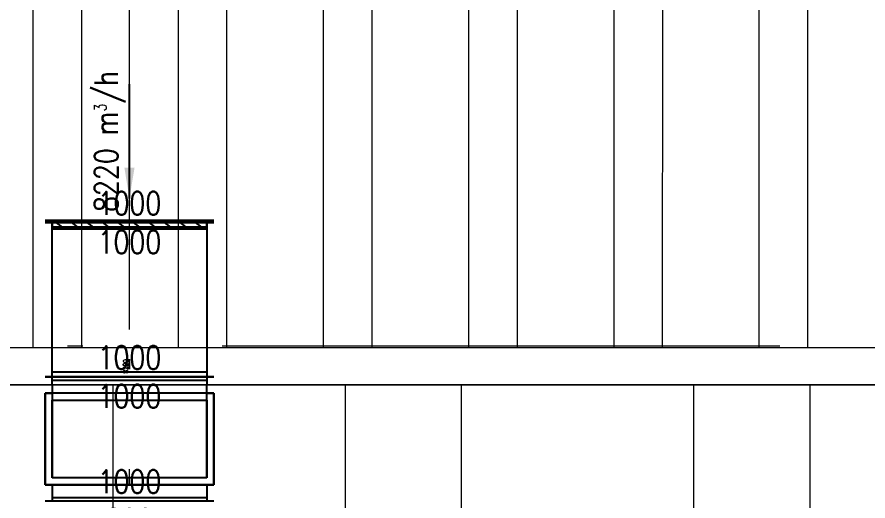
# Model space of a CAD drawing. Extents: x 6529560 to 6558080, y 5579316 to 5588131.
# Drawn here: x 6543279.13 to 6543284.63, y 5579517.22 to 5579520.34 of the extents above; entities that cross this region are included whole.
import ezdxf

# ---------------------------------------------------------------- set-up
doc = ezdxf.new("R2010")
doc.units = 0
doc.header["$MEASUREMENT"] = 0
doc.linetypes.add('ACAD_ISO10W100', pattern=[18, 12, -3, 0, -3])
doc.linetypes.add('DASHED', pattern=[0.75, 0.5, -0.25])
doc.layers.get('0').update_dxf_attribs({"color": 2, "linetype": 'CONTINUOUS', "lineweight": 5})
for name, color, linetype, lineweight in [('arch_osie', 181, 'CONTINUOUS', 5), ('arch_sciany zewnętrzne', 94, 'CONTINUOUS', 18), ('arch_zadaszenie', 76, 'CONTINUOUS', 15), ('arch_zadaszenie_raster', 76, 'CONTINUOUS', 15)]:
    doc.layers.add(name, color=color, linetype=linetype, lineweight=lineweight)
for name, color, linetype in [('FLUID-NC2 czerpnia', 7, 'CONTINUOUS'), ('FLUID-NC2 czerpnia-150-ARRGR', 7, 'CONTINUOUS'), ('FLUID-NC2 czerpnia-150-DIM', 7, 'CONTINUOUS'), ('FLUID-NC2 czerpnia-30-ARRDU', 7, 'CONTINUOUS'), ('FLUID-NC2 czerpnia-HID', 7, 'CONTINUOUS')]:
    doc.layers.add(name, color=color, linetype=linetype)
doc.styles.add('FDBES', font='simplex.shx')
doc.styles.add('simplex', font='simplex.shx', dxfattribs={"width": 0.8})
doc.dimstyles.new('FDBES', dxfattribs={"dimscale": 50, "dimtxt": 4, "dimasz": 2.5, "dimexe": 0.8, "dimexo": 2, "dimgap": 1, "dimtad": 1, "dimdsep": 46, "dimtxsty": 'FDBES', "dimcen": 2.5, "dimclrd": 4, "dimclre": 5, "dimadec": 0, "dimazin": 0, "dimtfac": 1, "dimtmove": 0, "dimatfit": 3, "dimfxl": 1, "dimarcsym": 0})

# ---------------------------------------------------------------- blocks, each defined once
blk = doc.blocks.new('*U811')
at = {"color": 160, "linetype": 'Continuous', "lineweight": -2}
for p, q in [((-4.81022034364e-05, 295, -545.0000277139223), (-4.81022016174e-05, -295, -545.0000277139223)), ((-4.41304728156e-05, 295, -500.0001638537069), (-4.81022034364e-05, 295, -545.0000277139223)), ((4.81021943415e-05, 295, 544.9999722860684), (4.41304473497e-05, 295, 499.9999256390947)), ((4.81021943415e-05, -295, 544.9999722860684), (4.81021943415e-05, 295, 544.9999722860684)), ((-4.81022016174e-05, -295, -545.0000277139223), (4.81021943415e-05, -295, 544.9999722860666))]:
    blk.add_line(p, q, dxfattribs=at)
at = {"layer": 'FLUID-NC2 czerpnia-HID', "color": 8, "linetype": 'DASHED', "lineweight": -3}
blk.add_line((4.41304528067e-05, 250.0000000000291, 499.9999722860684), (4.41304528067e-05, -250, 499.9999722860702), dxfattribs=at)
blk = doc.blocks.new('*U856')
at = {"color": 160, "linetype": 'Continuous', "lineweight": -2}
for p, q in [((-345.0000000000291, 4.81021925225e-05, -544.9999470434486), (245, 4.81021979795e-05, -544.9999470434468)), ((-345, -4.81022016174e-05, 545.0000529565441), (-345.0000000000291, 4.81021925225e-05, -544.9999470434486)), ((245, 4.81021979795e-05, -544.9999470434468), (245, 4.41304655396e-05, -500.0000483205385)), ((350, 4.41304655396e-05, -500.0000485434975), (350, 4.81022070744e-05, -545.0000525152371)), ((350, -4.41304473497e-05, 499.9999514564952), (350, 4.41304655396e-05, -500.0000485434975)), ((245, -4.81021979795e-05, 545.0000529565441), (-345, -4.81022016174e-05, 545.0000529565441)), ((245, -4.41304564447e-05, 500.0000411722576), (245, -4.81021979795e-05, 545.0000529565441)), ((350, -4.81021870655e-05, 544.9999474847518), (350, -4.41304473497e-05, 499.9999514564952))]:
    blk.add_line(p, q, dxfattribs=at)
at = {"color": 0, "linetype": 'ByBlock', "lineweight": -2}
for p, q in [((-300, -4.41304564447e-05, 500.0000044130429), (-300, 4.41304564447e-05, -499.999995586948)), ((299.9999999997381, 4.41304655396e-05, -500.0000485434993), (-300.0000000000873, 4.41304564447e-05, -499.9999955869516)), ((299.9999999999709, 4.41304655396e-05, -500.0000485434993), (349.9999999999709, 4.41304655396e-05, -500.0000485434975)), ((-299.990889722103, -4.41304564447e-05, 500.0000041212188), (199.9999999999418, -4.41304491687e-05, 499.9999604752774)), ((199.9999999999418, -4.41304491687e-05, 499.9999604752774), (300.0000000000291, -4.41304473497e-05, 499.9999517459291)), ((303.3063953995006, -4.41304473497e-05, 499.9999514564933), (300.0000000000291, -4.41304473497e-05, 499.9999514564952)), ((350, -4.41304473497e-05, 499.9999514564952), (303.3063953995006, -4.41304473497e-05, 499.9999514564933))]:
    blk.add_line(p, q, dxfattribs=at)
at = {"color": 160, "linetype": 'Continuous', "lineweight": -3}
blk.add_line((330, 4.41304655396e-05, -500.0000485434975), (330, -4.41304473497e-05, 499.999951456497), dxfattribs=at)
at = {"layer": 'FLUID-NC2 czerpnia-HID', "color": 8, "linetype": 'DASHED', "lineweight": -3}
blk.add_line((-299.990889722103, -4.41304600827e-05, 500.0000529565441), (-300.0000000000291, -4.41304600827e-05, 500.0000529565441), dxfattribs=at)
blk = doc.blocks.new('*U857')
at = {"color": 160, "linetype": 'Continuous', "lineweight": -2}
for p, q in [((-497.4999999999709, -1.819e-12, -545), (-497.4999999999709, 0, 545)), ((497.500000000029, 0, 500), (497.500000000029, -1.819e-12, -500.0000000000018)), ((497.500000000029, 0, 545), (497.500000000029, 0, 500)), ((497.500000000029, -1.819e-12, -500.0000000000018), (497.500000000029, -1.819e-12, -545))]:
    blk.add_line(p, q, dxfattribs=at)
at = {"color": 0, "linetype": 'ByBlock', "lineweight": -2}
for p, q in [((497.500000000029, 0, 500), (-497.4999999999709, 0, 500)), ((-497.4999999999709, -1.819e-12, -500.0000000000018), (497.500000000029, -1.819e-12, -500.0000000000018))]:
    blk.add_line(p, q, dxfattribs=at)
at = {"color": 160, "linetype": 'Continuous', "lineweight": -3}
for p, q in [((-467.4999999999999, -1.819e-12, -500.0000000000018), (-467.4999999999999, 0, 500)), ((467.4999999999999, -1.819e-12, -500.0000000000018), (467.4999999999999, 0, 500))]:
    blk.add_line(p, q, dxfattribs=at)
blk = doc.blocks.new('*U858')
at = {"color": 160, "linetype": 'Continuous', "lineweight": -3}
for p, q in [((245.0000000000582, 4.81021925225e-05, 544.9999558695362), (-344.9999999999709, 4.81021979795e-05, 544.9999558695362)), ((-344.9999999999709, 4.81021979795e-05, 544.9999558695362), (-344.9999999999709, -4.81021979795e-05, -545.0000441304528)), ((245.0000000000582, -4.81022034364e-05, -545.0000441304545), (245.0000000000582, 4.81021925225e-05, 544.9999558695345)), ((330.0000000000291, 4.41304528067e-05, 499.9999691086759), (330, -4.41304619017e-05, -500.0000308913167)), ((-344.9999999999709, -4.81021979795e-05, -545.0000441304545), (245.0000000000582, -4.81022034364e-05, -545.0000441304545))]:
    blk.add_line(p, q, dxfattribs=at)
at = {"color": 0, "linetype": 'ByBlock', "lineweight": -2}
for p, q in [((245.0000000000873, 4.41304528067e-05, 499.9999676538282), (300.0000000000582, 4.41304528067e-05, 499.9999691086795)), ((300.0000000000291, 4.41304528067e-05, 499.9999691086759), (350.0000000000291, 4.41304528067e-05, 499.9999691086759)), ((245.0000882605382, -4.41304600827e-05, -500.0000323461608), (300.0000000000291, -4.41304619017e-05, -500.000030891315)), ((300, -4.41304619017e-05, -500.0000308913167), (350.0000000000291, -4.41304619017e-05, -500.0000308913167))]:
    blk.add_line(p, q, dxfattribs=at)
at = {"color": 160, "linetype": 'Continuous', "lineweight": -2}
for p, q in [((350.0000000000582, 4.41304528067e-05, 499.9999691086759), (350.0000000000582, 4.81021925225e-05, 544.9999651369307)), ((350.0000000000582, -4.41304619017e-05, -500.0000308913167), (350.0000000000582, 4.41304528067e-05, 499.9999691086759)), ((350.0000000000582, -4.81022034364e-05, -545.0000348630583), (350.0000000000582, -4.41304619017e-05, -500.0000308913167))]:
    blk.add_line(p, q, dxfattribs=at)
blk = doc.blocks.new('*U859')
at = {"color": 0, "linetype": 'ByBlock', "lineweight": -2}
for p, q in [((-15, 0, 545), (-15, -1.819e-12, -545)), ((2.91038e-11, 0, 500), (2.91038e-11, -1.819e-12, -500.0000000000018)), ((2.91038e-11, 0, 545), (2.91038e-11, 0, 500)), ((2.91038e-11, 0, 500), (40.0000000000291, 0, 500)), ((40.0000000000291, 0, 500), (40.0000000000291, -1.819e-12, -500.0000000000018)), ((2.91038e-11, -1.819e-12, -500.0000000000018), (2.91038e-11, -1.819e-12, -545)), ((40.0000000000291, -1.819e-12, -500.0000000000018), (2.91038e-11, -1.819e-12, -500.0000000000018))]:
    blk.add_line(p, q, dxfattribs=at)
at = {"color": 160, "linetype": 'Continuous', "lineweight": -3}
for p, q in [((2.91038e-11, 0, -225.0000000000018), (40.0000000000291, 0, -280.0000000000018)), ((2.91038e-11, 0, -125), (40.0000000000291, 0, -180)), ((2.91038e-11, 0, -25), (40.0000000000291, 0, -80)), ((2.91038e-11, 0, 75), (40.0000000000291, 0, 19.99999999999818)), ((2.91038e-11, 0, 175), (40.0000000000291, 0, 120)), ((2.91038e-11, 0, 275), (40.0000000000291, 0, 220)), ((2.91038e-11, 0, 375), (40.0000000000291, 0, 320)), ((2.91038e-11, 0, 474.9999999999982), (40.0000000000291, 0, 419.9999999999981)), ((2.91038e-11, -1.819e-12, -425), (40.0000000000291, -1.819e-12, -480)), ((2.91038e-11, -1.819e-12, -325), (40.0000000000291, -1.819e-12, -380.0000000000018))]:
    blk.add_line(p, q, dxfattribs=at)
blk = doc.blocks.new('*U953')
at = {"color": 160, "linetype": 'Continuous', "lineweight": -2}
for p, q in [((-4.81021961605e-05, 295.0000000000582, -545.0000044130411), (-4.81021961605e-05, -294.9999999999709, -545.0000044130411)), ((4.81021997984e-05, 295.0000000000582, 544.9999955869479), (-4.81021961605e-05, 295.0000000000582, -545.0000044130411)), ((4.81021997984e-05, -294.9999999999709, 544.9999955869479), (4.81021997984e-05, 295.0000000000582, 544.9999955869479)), ((-4.81021961605e-05, -294.9999999999709, -545.0000044130411), (4.81021997984e-05, -294.9999999999709, 544.9999955869479))]:
    blk.add_line(p, q, dxfattribs=at)
at = {"color": 0, "linetype": 'ByBlock', "lineweight": -2}
for p, q in [((-4.41304546257e-05, -249.9999999999709, -500.0000044130411), (-4.41304546257e-05, 250.0000000000582, -500.0000044130429)), ((-4.41304546257e-05, 250.0000000000582, -500.0000044130429), (4.41304582637e-05, 250.0000000000582, 499.9999955869498)), ((4.41304582637e-05, 250.0000000000582, 499.9999955869498), (4.41304582637e-05, -249.9999999999709, 499.9999955869498)), ((4.41304582637e-05, -249.9999999999709, 499.9999955869498), (-4.41304546257e-05, -249.9999999999709, -500.0000044130411))]:
    blk.add_line(p, q, dxfattribs=at)
blk = doc.blocks.new('*U939')
at = {"color": 160, "linetype": 'Continuous', "lineweight": -2}
for p, q in [((-345.0000000000291, 4.81021907035e-05, -544.9999470434468), (244.9999999999709, 4.81021961605e-05, -544.9999470434468)), ((-345.0000000000291, -4.81022034364e-05, 545.0000529565459), (-345.0000000000291, 4.81021907035e-05, -544.9999470434468)), ((245, 4.81021961605e-05, -544.9999470434468), (245, 4.41304637206e-05, -500.0000483205367)), ((350, 4.41304655396e-05, -500.0000485434957), (350, 4.81022070744e-05, -545.0000525152371)), ((349.9999999999709, -4.41304473497e-05, 499.9999514564952), (350, 4.41304655396e-05, -500.0000485434957)), ((245, -4.81021979795e-05, 545.0000529565459), (-345, -4.81022034364e-05, 545.0000529565477)), ((245, -4.41304564447e-05, 500.0000411722594), (245, -4.81021979795e-05, 545.0000529565459)), ((350, -4.81021888845e-05, 544.9999474847555), (349.9999999999709, -4.41304473497e-05, 499.9999514564952))]:
    blk.add_line(p, q, dxfattribs=at)
at = {"color": 0, "linetype": 'ByBlock', "lineweight": -2}
for p, q in [((-300, -4.41304582637e-05, 500.0000044130447), (-300, 4.41304546257e-05, -499.999995586948)), ((299.9999999997963, 4.41304655396e-05, -500.0000485434939), (-300.0000000000291, 4.41304546257e-05, -499.9999955869461)), ((300, 4.41304655396e-05, -500.0000485434993), (350, 4.41304655396e-05, -500.0000485434975)), ((-300, -4.41304582637e-05, 500.0000044130429), (199.9999999999418, -4.41304491687e-05, 499.9999602825883)), ((199.9999999999418, -4.41304491687e-05, 499.9999602825883), (299.9999999998254, -4.41304473497e-05, 499.999951456497)), ((350, -4.41304473497e-05, 499.9999514564952), (300, -4.41304473497e-05, 499.999951456497))]:
    blk.add_line(p, q, dxfattribs=at)
at = {"color": 160, "linetype": 'Continuous', "lineweight": -3}
blk.add_line((330, 4.41304655396e-05, -500.0000485434957), (329.9999999999709, -4.41304473497e-05, 499.9999514564952), dxfattribs=at)
blk = doc.blocks.new('*U979')
at = {"color": 160, "linetype": 'Continuous', "lineweight": -2}
for p, q in [((-497.500000000029, -1.819e-12, -544.9999999999981), (-497.500000000029, 0, 545.0000000000017)), ((497.4999999999709, 0, 500), (497.4999999999709, -1.819e-12, -500)), ((497.4999999999709, 0, 545.0000000000017), (497.4999999999709, 0, 500)), ((497.4999999999709, -1.819e-12, -500), (497.4999999999709, -1.819e-12, -544.9999999999981))]:
    blk.add_line(p, q, dxfattribs=at)
at = {"color": 0, "linetype": 'ByBlock', "lineweight": -2}
for p, q in [((497.4999999999709, 0, 500), (-497.500000000029, 0, 500)), ((-497.500000000029, -1.819e-12, -500), (497.4999999999709, -1.819e-12, -500))]:
    blk.add_line(p, q, dxfattribs=at)
at = {"color": 160, "linetype": 'Continuous', "lineweight": -3}
for p, q in [((-467.5000000000291, -1.819e-12, -500), (-467.5000000000291, 0, 500)), ((467.4999999999709, -1.819e-12, -500), (467.4999999999709, 0, 500))]:
    blk.add_line(p, q, dxfattribs=at)
blk = doc.blocks.new('*U938')
at = {"color": 160, "linetype": 'Continuous', "lineweight": -3}
for p, q in [((245.0000000000582, 4.81021925225e-05, 544.9999558695417), (-344.9999999999418, 4.81021961605e-05, 544.9999558695399)), ((-344.9999999999418, 4.81021961605e-05, 544.999955869538), (-344.9999999999418, -4.81021997984e-05, -545.0000441304528)), ((245.0000000000873, -4.81022034364e-05, -545.0000441304545), (245.0000000000582, 4.81021925225e-05, 544.9999558695399)), ((330.0000000000582, 4.41304528067e-05, 499.9999691086759), (330.0000000000291, -4.41304619017e-05, -500.000030891315)), ((-344.9999999999709, -4.81021997984e-05, -545.0000441304528), (245.0000000000582, -4.81022034364e-05, -545.0000441304545))]:
    blk.add_line(p, q, dxfattribs=at)
at = {"color": 0, "linetype": 'ByBlock', "lineweight": -2}
for p, q in [((244.9999999067804, 4.41304528067e-05, 499.9999676538264), (300.0000000000582, 4.41304528067e-05, 499.9999691086777)), ((300.0000000000582, 4.41304528067e-05, 499.9999691086777), (350.0000000000582, 4.41304528067e-05, 499.9999691086759)), ((245.0000882504391, -4.41304619017e-05, -500.0000323461572), (300.0000000000291, -4.41304619017e-05, -500.0000308913113)), ((300.0000000000291, -4.41304619017e-05, -500.0000308913167), (350.0000000000582, -4.41304619017e-05, -500.0000308913167))]:
    blk.add_line(p, q, dxfattribs=at)
at = {"color": 160, "linetype": 'Continuous', "lineweight": -2}
for p, q in [((350.0000000000582, 4.41304528067e-05, 499.9999691086759), (350.0000000000582, 4.81021925225e-05, 544.9999651369362)), ((350.0000000000582, -4.41304619017e-05, -500.0000308913167), (350.0000000000582, 4.41304528067e-05, 499.9999691086759)), ((350.0000000000582, -4.81022034364e-05, -545.0000348630583), (350.0000000000582, -4.41304619017e-05, -500.0000308913167))]:
    blk.add_line(p, q, dxfattribs=at)
blk = doc.blocks.new('*U978')
at = {"color": 0, "linetype": 'ByBlock', "lineweight": -2}
for p, q in [((-15.0000000000291, 0, 545.0000000000017), (-15.0000000000291, -1.819e-12, -544.9999999999981)), ((-2.91038e-11, 0, 500), (-2.91038e-11, -1.819e-12, -500)), ((-2.91038e-11, 0, 545.0000000000017), (-2.91038e-11, 0, 500)), ((-2.91038e-11, 0, 500), (40, 0, 500)), ((40, 0, 500), (40, -1.819e-12, -500)), ((-2.91038e-11, -1.819e-12, -500), (-2.91038e-11, -1.819e-12, -544.9999999999981)), ((40, -1.819e-12, -500), (-2.91038e-11, -1.819e-12, -500))]:
    blk.add_line(p, q, dxfattribs=at)
at = {"color": 160, "linetype": 'Continuous', "lineweight": -3}
for p, q in [((-2.91038e-11, 0, -224.9999999999982), (40, 0, -279.9999999999982)), ((-2.91038e-11, 0, -125), (40, 0, -179.9999999999982)), ((-2.91038e-11, 0, -24.99999999999818), (40, 0, -79.99999999999818)), ((-2.91038e-11, 0, 75.00000000000182), (40, 0, 20.00000000000182)), ((-2.91038e-11, 0, 175), (40, 0, 120.0000000000018)), ((-2.91038e-11, 0, 275.0000000000018), (40, 0, 220.0000000000018)), ((-2.91038e-11, 0, 375), (40, 0, 320)), ((-2.91038e-11, 0, 475.0000000000018), (40, 0, 420.0000000000017)), ((-2.91038e-11, -1.819e-12, -425), (40, -1.819e-12, -480)), ((-2.91038e-11, -1.819e-12, -324.9999999999982), (40, -1.819e-12, -379.9999999999982))]:
    blk.add_line(p, q, dxfattribs=at)
blk = doc.blocks.new('*U875')
at = {"color": 1, "insert": (0, 63.42857142857141), "char_height": 30, "attachment_point": 6, "rotation": 90, "style": 'simplex'}
blk.add_mtext('8220\\P ', dxfattribs=at)
at = {"color": 2}
blk.add_leader([(0, 0), (0, 63.42857142857141)], dimstyle='FDBES', override={"dimscale": 10, "dimclrd": 1}, dxfattribs=at)
blk = doc.blocks.new('*U876')
at = {"color": 7, "insert": (0, 368.5714285714285), "char_height": 150, "attachment_point": 5, "rotation": 90, "style": 'simplex'}
blk.add_mtext('8220 m{\\A2;\\H0.5x;3}/h\\P ', dxfattribs=at)
at = {"color": 2}
blk.add_leader([(0, 0), (0, 737.142857142857)], dimstyle='FDBES', override={"dimscale": 80, "dimclrd": 7}, dxfattribs=at)
blk = doc.blocks.new('*U980')
at = {"color": 7, "insert": (0, 368.5714285714285), "char_height": 150, "attachment_point": 5, "rotation": 90, "style": 'simplex'}
blk.add_mtext('8220 m{\\A2;\\H0.5x;3}/h\\P ', dxfattribs=at)
at = {"color": 2}
blk.add_leader([(0, 0), (0, 737.142857142857)], dimstyle='FDBES', override={"dimscale": 80, "dimclrd": 7}, dxfattribs=at)

msp = doc.modelspace()

# ---------------------------------------------------------------- hatches: boundary and pattern name
at = {"layer": 'arch_zadaszenie_raster'}
h = msp.add_hatch(dxfattribs=at)
h.set_pattern_fill('ANSI32,_O', color=256, scale=2.5, angle=45)
h.set_pattern_definition([(90, (-75.13744087982923, 0), (-0.9375, 2e-16), []), (90, (-74.82494088035361, 0.3124999994756151), (-0.9375, 2e-16), [])])
h.paths.add_polyline_path([(6543376.15714037, 5579529.470170752), (6543267.557206625, 5579529.470170752), (6543267.557206625, 5579518.210199341), (6543376.15714037, 5579518.210199341)])
h.paths.add_polyline_path([(6543339.877148844, 5579525.573864593), (6543342.437148846, 5579525.573864593), (6543342.437148846, 5579523.713864594), (6543339.877148844, 5579523.713864594)], flags=16)
h.paths.add_polyline_path([(6543351.877148844, 5579525.573864593), (6543354.437148845, 5579525.573864593), (6543354.437148845, 5579523.713864594), (6543351.877148844, 5579523.713864594)], flags=16)
h.paths.add_polyline_path([(6543363.877141031, 5579525.573864593), (6543366.437141032, 5579525.573864593), (6543366.437141032, 5579523.713864594), (6543363.877141031, 5579523.713864594)], flags=16)
h.paths.add_polyline_path([(6543282.857082587, 5579529.47021767), (6543321.857082586, 5579529.470170747), (6543321.857082586, 5579527.220174762), (6543282.857082587, 5579527.220221686)])
h = msp.add_hatch(dxfattribs=at)
h.set_pattern_fill('ANSI32,_O', color=256, scale=6, angle=45)
h.set_pattern_definition([(90, (0, 0), (-2.25, 4e-16), []), (90, (0.7499999987414764, 0.7499999987414763), (-2.25, 4e-16), [])])
h.paths.add_polyline_path([(6543267.557206843, 5579506.670167253), (6543376.157140385, 5579506.670167253), (6543376.157140385, 5579517.970125428), (6543267.557206843, 5579517.970125428)])
h.paths.add_polyline_path([(6543333.857066277, 5579514.9894225), (6543333.857066277, 5579513.7894225), (6543339.857066277, 5579513.7894225), (6543339.857066277, 5579514.9894225)], flags=16)
h.paths.add_polyline_path([(6543345.857066275, 5579514.989421268), (6543345.857066275, 5579513.789421268), (6543351.857066276, 5579513.789421268), (6543351.857066276, 5579514.989421268)], flags=16)
h.paths.add_polyline_path([(6543344.94254697, 5579517.265056835), (6543343.382546971, 5579517.265056835), (6543343.382546971, 5579516.005056835), (6543344.94254697, 5579516.005056835)], flags=16)
h.paths.add_polyline_path([(6543295.697172761, 5579514.810125429), (6543295.697172761, 5579516.370125428), (6543293.837172764, 5579516.370125428), (6543293.837172764, 5579514.810125429)], flags=16)
h.paths.add_polyline_path([(6543295.697172761, 5579509.550125431), (6543295.697172761, 5579511.110125429), (6543293.837172764, 5579511.110125429), (6543293.837172764, 5579509.550125431)], flags=16)

# ---------------------------------------------------------------- linework, layer by layer
at = {"layer": 'arch_osie', "linetype": 'ACAD_ISO10W100', "ltscale": 0.3, "extrusion": (-4.9483178e-09, -8.026501e-10, 1)}
for points in [[(6543279.857134328, 5579501.825045023), (6543279.857146354, 5579613.608385029)], [(6543258.45714554, 5579518.220169263), (6543385.257140519, 5579518.220170615)]]:
    msp.add_lwpolyline(points, dxfattribs=at)
at = {"layer": 'arch_sciany zewnętrzne'}
for points in [[(6543267.397206626, 5579608.680230832), (6543267.397206626, 5579517.970125301), (6543376.317140385, 5579517.970125428), (6543376.317140278, 5579608.680169172)], [(6543267.557206625, 5579608.520230741), (6543267.557206625, 5579518.210199341), (6543376.157140384, 5579518.210199467), (6543376.157140278, 5579608.520169264)], [(6543268.157128009, 5579518.210199341), (6543375.557152511, 5579518.210200681), (6543375.557152518, 5579517.970126036), (6543268.157128007, 5579517.970124693)]]:
    msp.add_lwpolyline(points, close=True, dxfattribs=at)
at = {"layer": 'arch_zadaszenie'}
for points in [[(6543376.15714037, 5579529.470170752), (6543267.557206625, 5579529.470170752), (6543267.557206625, 5579518.210199341), (6543376.15714037, 5579518.210199341)], [(6543267.557206843, 5579506.670167253), (6543376.157140385, 5579506.670167253), (6543376.157140385, 5579517.970125428), (6543267.557206843, 5579517.970125428)]]:
    msp.add_lwpolyline(points, close=True, dxfattribs=at)

# ---------------------------------------------------------------- block references
at = {"layer": 'FLUID-NC2 czerpnia', "color": 160, "linetype": 'Continuous', "extrusion": (-1, 0, -2e-16), "xscale": 0.001, "yscale": 0.001, "zscale": 0.001}
for name, p in [('*U859', (-5579519.015111623, 20.33723476333264, -6543279.857831667)), ('*U978', (-5579519.015111623, 19.80910375799478, -6543279.85783184)), ('*U857', (-5579518.517611623, 20.33723476333264, -6543279.857831667)), ('*U979', (-5579518.517611623, 19.80910375799478, -6543279.85783184))]:
    msp.add_blockref(name, p, dxfattribs=at)
at = {"layer": 'FLUID-NC2 czerpnia', "color": 160, "linetype": 'Continuous', "extrusion": (0.9999999999999921, 8.82609139e-08, 8.82609131e-08), "xscale": 0.001, "yscale": 0.001, "zscale": 0.001}
for name, p in [('*U856', (5579517.092688749, 19.70971886629762, 6543280.350286773)), ('*U939', (5579517.092688749, 19.18158786095257, 6543280.350286898))]:
    msp.add_blockref(name, p, dxfattribs=at)
at = {"layer": 'FLUID-NC2 czerpnia', "color": 160, "linetype": 'Continuous', "extrusion": (0.999999999999996, 0, 8.82609138e-08), "xscale": 0.001, "yscale": 0.001, "zscale": 0.001, "rotation": 270}
for name, p in [('*U811', (5579517.620204629, 18.79571890520809, 6543279.857833482)), ('*U953', (5579517.620204629, 18.53158764171938, 6543279.857833496))]:
    msp.add_blockref(name, p, dxfattribs=at)
at = {"layer": 'FLUID-NC2 czerpnia', "color": 160, "linetype": 'Continuous', "extrusion": (0.9999999999999921, -8.82609135e-08, 8.82609142e-08), "xscale": 0.001, "yscale": 0.001, "zscale": 0.001, "rotation": 180}
msp.add_blockref('*U938', (5579518.147720444, 17.98158768295397, 6543279.365380148), dxfattribs=at)
at = {"layer": 'FLUID-NC2 czerpnia', "color": 160, "linetype": 'Continuous', "extrusion": (0.9999999999999923, -8.82609135e-08, 8.82609142e-08), "xscale": 0.001, "yscale": 0.001, "zscale": 0.001, "rotation": 180}
msp.add_blockref('*U858', (5579518.147720444, 17.98158768296035, 6543279.365380173), dxfattribs=at)
at = {"layer": 'FLUID-NC2 czerpnia-150-ARRGR', "color": 2, "xscale": 0.001, "yscale": 0.001, "zscale": 0.001}
for name, p in [('*U876', (6543279.857831667, 5579519.170111624, 20.33723476478554)), ('*U980', (6543279.85783184, 5579519.170111624, 19.80910375944768))]:
    msp.add_blockref(name, p, dxfattribs=at)
at = {"layer": 'FLUID-NC2 czerpnia-30-ARRDU', "color": 2, "xscale": 0.001, "yscale": 0.001, "zscale": 0.001}
msp.add_blockref('*U875', (6543279.857831667, 5579518.070111624, 20.33723476478554), dxfattribs=at)

# ---------------------------------------------------------------- texts
at = {"layer": 'FLUID-NC2 czerpnia-150-DIM', "color": 7, "char_height": 0.15, "attachment_point": 5, "style": 'simplex'}
for s, insert in [('1000\\P1000', (6543279.857831667, 5579519.015111623, 20.33723476478554)), ('1000\\P1000', (6543279.85783184, 5579519.015111623, 19.80910375944768)), ('1000\\P1000', (6543279.857831667, 5579518.020111623, 20.33723476478554)), ('1000\\P800', (6543279.857831852, 5579517.220200544, 18.50910350129925)), ('1000\\P800', (6543279.857831852, 5579517.220200544, 18.50910350129834))]:
    msp.add_mtext(s, dxfattribs=dict(at, insert=insert))
at = {"layer": 'FLUID-NC2 czerpnia-150-DIM', "color": 7, "insert": (6543279.85783184, 5579518.02020463, 19.80910375944768), "char_height": 0.15, "attachment_point": 5, "rotation": 5.05697786243755e-06, "style": 'simplex'}
msp.add_mtext('1000\\P1000', dxfattribs=at)

doc.saveas('drawing.dxf')
